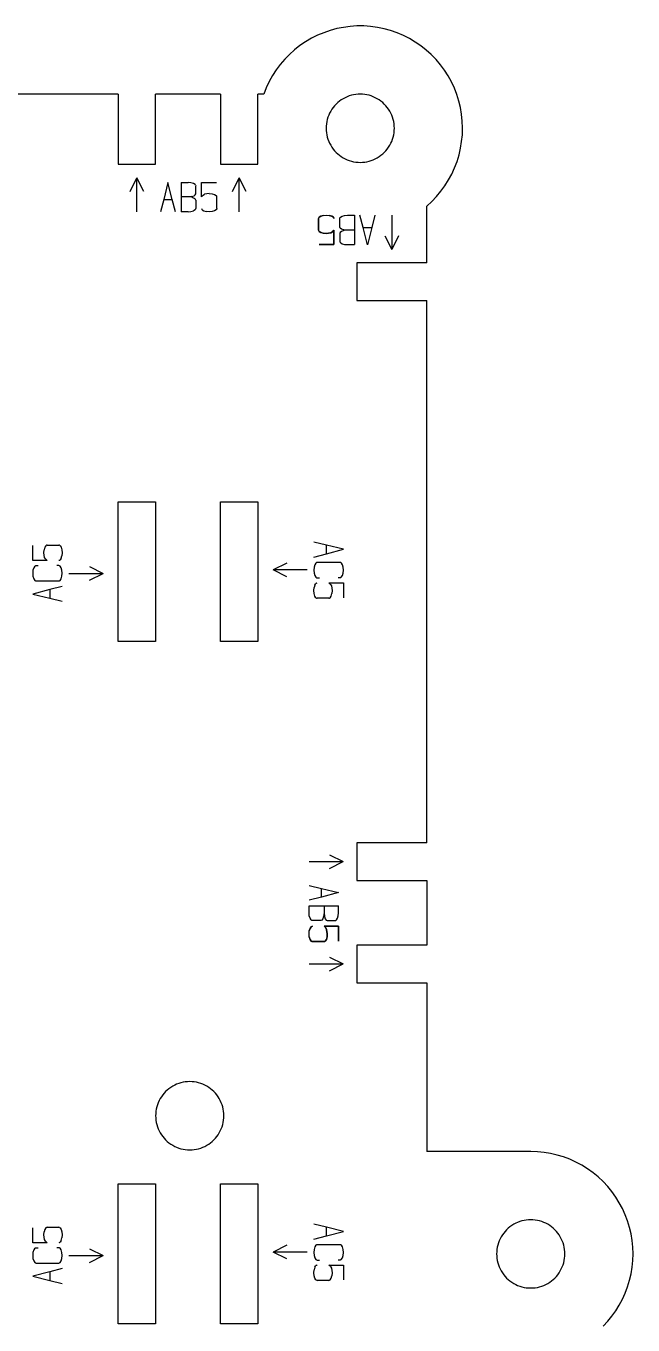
# Model space of a CAD drawing. Header units: millimetres. Extents: x -703 to -502, y -302 to 58.
# Drawn here: x -591.1 to -502.1, y -132 to 58.4 of the extents above; entities that cross this region are included whole.
import ezdxf

# ---------------------------------------------------------------- set-up
doc = ezdxf.new("R2010")
doc.units = ezdxf.units.MM
doc.layers.add('code', color=2, linetype='Continuous')
doc.layers.add('drawing', color=7, linetype='Continuous')

msp = doc.modelspace()

# ---------------------------------------------------------------- linework, layer by layer
at = {"layer": 'code'}
for p, q in [((-575.83, 34.19), (-574.83, 36.19)), ((-574.83, 31.19), (-574.83, 36.19)), ((-573.83, 34.19), (-574.83, 36.19)), ((-560.83, 34.19), (-559.83, 36.19)), ((-559.83, 31.19), (-559.83, 36.19)), ((-558.83, 34.19), (-559.83, 36.19)), ((-570.28, 35.5), (-570.9, 33.01)), ((-569.64, 33), (-570.28, 35.5)), ((-568.35, 35.5), (-567.33, 35.5)), ((-568.35, 35.5), (-568.35, 33.39)), ((-566.9, 35.46), (-567.33, 35.5)), ((-566.54, 35.35), (-566.9, 35.46)), ((-566.29, 35.2), (-566.54, 35.35)), ((-566.23, 35.11), (-566.29, 35.2)), ((-566.23, 35.11), (-566.21, 35.02)), ((-566.21, 33.85), (-566.21, 35.02)), ((-565.35, 35.5), (-563.18, 35.5)), ((-565.35, 33.38), (-565.35, 35.5)), ((-570.9, 33.01), (-571.35, 31.19)), ((-570.9, 33.01), (-569.64, 33)), ((-569.16, 31.19), (-569.64, 33)), ((-568.35, 33.39), (-568.35, 31.19)), ((-567.33, 33.39), (-568.35, 33.39)), ((-566.78, 33.45), (-567.33, 33.39)), ((-566.77, 33.32), (-567.33, 33.39)), ((-566.78, 33.45), (-566.44, 33.55)), ((-566.77, 33.32), (-566.44, 33.21)), ((-566.27, 33.69), (-566.44, 33.55)), ((-566.44, 33.21), (-566.27, 33.08)), ((-566.27, 33.69), (-566.21, 33.85)), ((-566.21, 32.92), (-566.27, 33.08)), ((-566.21, 32.92), (-566.21, 31.67)), ((-565.13, 33.63), (-565.35, 33.38)), ((-565.13, 33.63), (-564.9, 33.76)), ((-564.23, 33.86), (-564.9, 33.76)), ((-564.23, 33.86), (-563.79, 33.83)), ((-563.79, 33.83), (-563.43, 33.72)), ((-563.43, 33.72), (-563.19, 33.56)), ((-563.12, 33.48), (-563.19, 33.56)), ((-563.1, 33.38), (-563.12, 33.48)), ((-563.1, 31.67), (-563.1, 33.38)), ((-567.33, 31.19), (-568.35, 31.19)), ((-567.33, 31.19), (-566.9, 31.22)), ((-566.9, 31.22), (-566.54, 31.33)), ((-566.29, 31.48), (-566.54, 31.33)), ((-566.23, 31.57), (-566.29, 31.48)), ((-566.23, 31.57), (-566.21, 31.67)), ((-565.35, 31.67), (-565.33, 31.57)), ((-565.27, 31.48), (-565.33, 31.57)), ((-565.27, 31.48), (-565.03, 31.33)), ((-565.03, 31.33), (-564.67, 31.22)), ((-564.23, 31.19), (-564.67, 31.22)), ((-563.79, 31.22), (-564.23, 31.19)), ((-563.43, 31.33), (-563.79, 31.22)), ((-563.19, 31.48), (-563.43, 31.33)), ((-563.19, 31.48), (-563.12, 31.57)), ((-563.1, 31.67), (-563.12, 31.57)), ((-547.86, 30.55), (-548.1, 30.39)), ((-548.1, 30.39), (-547.86, 30.55)), ((-547.5, 30.65), (-547.86, 30.55)), ((-547.86, 30.55), (-547.5, 30.65)), ((-547.5, 30.65), (-547.06, 30.69)), ((-547.06, 30.69), (-546.62, 30.65)), ((-546.62, 30.65), (-546.26, 30.55)), ((-546.26, 30.55), (-546.62, 30.65)), ((-546.26, 30.55), (-546.02, 30.39)), ((-546.02, 30.39), (-546.26, 30.55)), ((-545, 30.4), (-544.75, 30.55)), ((-544.75, 30.55), (-544.39, 30.65)), ((-544.39, 30.65), (-543.96, 30.69)), ((-543.96, 30.69), (-542.94, 30.69)), ((-542.94, 30.69), (-542.94, 28.49)), ((-541.65, 28.87), (-542.13, 30.69)), ((-539.94, 30.69), (-540.39, 28.87)), ((-537.46, 30.69), (-537.46, 25.69)), ((-548.16, 30.3), (-548.18, 30.21)), ((-548.18, 30.21), (-548.16, 30.3)), ((-548.18, 30.21), (-548.18, 28.5)), ((-548.18, 28.5), (-548.18, 30.21)), ((-548.1, 30.39), (-548.16, 30.3)), ((-548.16, 30.3), (-548.1, 30.39)), ((-546.02, 30.39), (-545.96, 30.3)), ((-545.96, 30.3), (-546.02, 30.39)), ((-545.96, 30.3), (-545.94, 30.21)), ((-545.94, 30.21), (-545.96, 30.3)), ((-545.08, 30.21), (-545.06, 30.31)), ((-545.08, 28.95), (-545.08, 30.21)), ((-545.02, 28.8), (-545.08, 28.95)), ((-545.06, 30.31), (-545, 30.4)), ((-544.85, 28.66), (-545.02, 28.8)), ((-544.51, 28.56), (-544.85, 28.66)), ((-541, 26.37), (-541.65, 28.87)), ((-541.65, 28.87), (-540.39, 28.87)), ((-540.39, 28.87), (-541, 26.37)), ((-548.18, 28.5), (-548.16, 28.4)), ((-548.16, 28.4), (-548.18, 28.5)), ((-548.16, 28.4), (-548.1, 28.31)), ((-548.1, 28.31), (-548.16, 28.4)), ((-548.1, 28.31), (-547.86, 28.16)), ((-547.86, 28.16), (-548.1, 28.31)), ((-547.86, 28.16), (-547.5, 28.05)), ((-547.5, 28.05), (-547.86, 28.16)), ((-547.5, 28.05), (-547.06, 28.02)), ((-547.06, 28.02), (-547.5, 28.05)), ((-547.06, 28.02), (-546.39, 28.12)), ((-546.39, 28.12), (-547.06, 28.02)), ((-546.39, 28.12), (-546.15, 28.24)), ((-546.15, 28.24), (-546.39, 28.12)), ((-546.15, 28.24), (-545.94, 28.5)), ((-545.94, 28.5), (-546.15, 28.24)), ((-545.94, 28.5), (-545.94, 26.38)), ((-545.94, 26.38), (-545.94, 28.5)), ((-545.02, 28.18), (-545.08, 28.03)), ((-545.08, 28.03), (-545.08, 26.86)), ((-545.08, 26.86), (-545.06, 26.77)), ((-545.06, 26.77), (-545, 26.68)), ((-544.85, 28.32), (-545.02, 28.18)), ((-545, 26.68), (-544.75, 26.52)), ((-544.51, 28.43), (-544.85, 28.32)), ((-543.96, 28.49), (-544.51, 28.56)), ((-543.96, 28.49), (-544.51, 28.43)), ((-542.94, 28.49), (-543.96, 28.49)), ((-542.94, 28.49), (-542.94, 26.38)), ((-538.46, 27.69), (-537.46, 25.69)), ((-536.46, 27.69), (-537.46, 25.69)), ((-545.94, 26.38), (-548.11, 26.38)), ((-548.11, 26.38), (-545.94, 26.38)), ((-544.75, 26.52), (-544.39, 26.42)), ((-544.39, 26.42), (-543.96, 26.38)), ((-543.96, 26.38), (-542.94, 26.38)), ((-590.11, -19.92), (-590.11, -17.74)), ((-588.47, -18.79), (-588.44, -18.35)), ((-588.37, -19.47), (-588.47, -18.79)), ((-588.33, -17.99), (-588.44, -18.35)), ((-588.17, -17.75), (-588.33, -17.99)), ((-588.09, -17.69), (-588.17, -17.75)), ((-587.99, -17.67), (-588.09, -17.69)), ((-587.99, -17.67), (-586.28, -17.67)), ((-586.18, -17.69), (-586.28, -17.67)), ((-586.18, -17.69), (-586.09, -17.75)), ((-586.09, -17.75), (-585.94, -17.99)), ((-585.94, -17.99), (-585.83, -18.35)), ((-585.83, -18.35), (-585.8, -18.79)), ((-585.8, -18.79), (-585.83, -19.23)), ((-547.05, -17.67), (-548.87, -17.22)), ((-548.87, -19.41), (-547.05, -18.93)), ((-544.55, -18.28), (-547.05, -17.67)), ((-547.05, -18.93), (-547.05, -17.67)), ((-547.05, -18.93), (-544.55, -18.28)), ((-587.99, -19.92), (-590.11, -19.92)), ((-589.81, -20.74), (-589.96, -20.98)), ((-589.81, -20.74), (-589.72, -20.68)), ((-589.72, -20.68), (-589.63, -20.66)), ((-589.63, -20.66), (-589.32, -20.66)), ((-588.24, -19.7), (-588.37, -19.47)), ((-588.24, -19.7), (-587.99, -19.92)), ((-586.28, -20.66), (-586.58, -20.66)), ((-586.18, -19.9), (-586.28, -19.92)), ((-586.18, -20.68), (-586.28, -20.66)), ((-586.18, -19.9), (-586.09, -19.84)), ((-586.09, -20.74), (-586.18, -20.68)), ((-585.94, -19.59), (-586.09, -19.84)), ((-585.94, -20.98), (-586.09, -20.74)), ((-585.94, -19.59), (-585.83, -19.23)), ((-581.8, -20.82), (-579.8, -21.82)), ((-552.87, -20.3), (-554.87, -21.3)), ((-548.83, -20.9), (-548.87, -21.34)), ((-548.73, -20.54), (-548.83, -20.9)), ((-548.57, -20.3), (-548.73, -20.54)), ((-548.48, -20.24), (-548.57, -20.3)), ((-548.38, -20.22), (-548.48, -20.24)), ((-545.04, -20.22), (-548.38, -20.22)), ((-544.94, -20.24), (-545.04, -20.22)), ((-544.85, -20.3), (-544.94, -20.24)), ((-544.7, -20.54), (-544.85, -20.3)), ((-544.59, -20.9), (-544.7, -20.54)), ((-544.56, -21.34), (-544.59, -20.9)), ((-590.07, -21.35), (-590.11, -21.78)), ((-590.11, -21.78), (-590.07, -22.22)), ((-589.96, -20.98), (-590.07, -21.35)), ((-590.07, -22.22), (-589.96, -22.59)), ((-589.96, -22.59), (-589.81, -22.83)), ((-589.81, -22.83), (-589.72, -22.89)), ((-586.18, -22.89), (-586.09, -22.83)), ((-586.09, -22.83), (-585.94, -22.59)), ((-585.83, -21.34), (-585.94, -20.98)), ((-585.94, -22.59), (-585.83, -22.23)), ((-585.8, -21.78), (-585.83, -21.34)), ((-585.83, -22.23), (-585.8, -21.78)), ((-584.8, -21.82), (-579.8, -21.82)), ((-581.8, -22.82), (-579.8, -21.82)), ((-549.87, -21.3), (-554.87, -21.3)), ((-552.87, -22.3), (-554.87, -21.3)), ((-548.87, -21.34), (-548.83, -21.78)), ((-548.83, -21.78), (-548.73, -22.14)), ((-548.73, -22.14), (-548.57, -22.38)), ((-548.57, -22.38), (-548.48, -22.44)), ((-548.48, -22.44), (-548.38, -22.47)), ((-548.38, -22.47), (-548.08, -22.47)), ((-545.04, -22.47), (-545.34, -22.47)), ((-544.94, -22.44), (-545.04, -22.47)), ((-544.86, -22.38), (-544.94, -22.44)), ((-544.86, -22.38), (-544.7, -22.14)), ((-544.7, -22.14), (-544.59, -21.78)), ((-544.59, -21.78), (-544.56, -21.34)), ((-587.61, -24.19), (-590.11, -24.84)), ((-589.72, -22.89), (-589.63, -22.91)), ((-589.63, -22.91), (-586.28, -22.91)), ((-585.8, -23.72), (-587.61, -24.19)), ((-587.61, -24.19), (-587.61, -25.45)), ((-586.28, -22.91), (-586.18, -22.89)), ((-548.87, -24.33), (-548.83, -23.89)), ((-548.83, -24.77), (-548.87, -24.33)), ((-548.72, -23.53), (-548.83, -23.89)), ((-548.72, -23.53), (-548.57, -23.29)), ((-548.48, -23.23), (-548.57, -23.29)), ((-548.48, -23.23), (-548.38, -23.21)), ((-546.42, -23.43), (-546.67, -23.21)), ((-546.67, -23.21), (-544.56, -23.21)), ((-546.42, -23.43), (-546.29, -23.66)), ((-546.29, -23.66), (-546.19, -24.33)), ((-546.19, -24.33), (-546.23, -24.77)), ((-544.56, -23.21), (-544.56, -25.38)), ((-590.11, -24.84), (-587.61, -25.45)), ((-587.61, -25.45), (-585.8, -25.9)), ((-548.72, -25.13), (-548.83, -24.77)), ((-548.57, -25.38), (-548.72, -25.13)), ((-548.48, -25.44), (-548.57, -25.38)), ((-548.48, -25.44), (-548.38, -25.46)), ((-546.67, -25.46), (-548.38, -25.46)), ((-546.67, -25.46), (-546.58, -25.44)), ((-546.58, -25.44), (-546.49, -25.38)), ((-546.49, -25.38), (-546.33, -25.13)), ((-546.33, -25.13), (-546.23, -24.77)), ((-549.58, -64.06), (-544.58, -64.06)), ((-546.58, -63.06), (-544.58, -64.06)), ((-546.58, -65.06), (-544.58, -64.06)), ((-549.58, -67.55), (-547.76, -68)), ((-547.76, -68), (-545.27, -68.61)), ((-547.76, -69.26), (-547.76, -68)), ((-547.76, -69.26), (-549.58, -69.73)), ((-545.27, -68.61), (-547.76, -69.26)), ((-549.58, -70.54), (-547.38, -70.54)), ((-549.58, -71.56), (-549.58, -70.54)), ((-549.55, -71.99), (-549.58, -71.56)), ((-549.44, -72.36), (-549.55, -71.99)), ((-549.29, -72.6), (-549.44, -72.36)), ((-547.45, -72.12), (-547.56, -72.45)), ((-547.38, -71.56), (-547.45, -72.12)), ((-547.38, -70.54), (-547.38, -71.56)), ((-547.38, -70.54), (-545.27, -70.54)), ((-547.38, -71.56), (-547.32, -72.11)), ((-547.32, -72.11), (-547.22, -72.45)), ((-545.57, -72.6), (-545.42, -72.36)), ((-545.42, -72.36), (-545.31, -71.99)), ((-545.31, -71.99), (-545.27, -71.56)), ((-545.27, -71.56), (-545.27, -70.54)), ((-549.58, -74.67), (-549.55, -74.22)), ((-549.55, -74.22), (-549.44, -73.86)), ((-549.44, -73.86), (-549.55, -74.22)), ((-549.44, -73.86), (-549.29, -73.62)), ((-549.29, -73.62), (-549.44, -73.86)), ((-549.2, -72.67), (-549.29, -72.6)), ((-549.29, -73.62), (-549.2, -73.56)), ((-549.2, -73.56), (-549.29, -73.62)), ((-549.1, -72.69), (-549.2, -72.67)), ((-549.2, -73.56), (-549.1, -73.54)), ((-549.1, -73.54), (-549.2, -73.56)), ((-547.85, -72.69), (-549.1, -72.69)), ((-547.69, -72.63), (-547.85, -72.69)), ((-547.56, -72.45), (-547.69, -72.63)), ((-547.14, -73.76), (-547.39, -73.54)), ((-547.39, -73.54), (-545.27, -73.54)), ((-545.27, -73.54), (-547.39, -73.54)), ((-547.39, -73.54), (-547.14, -73.76)), ((-547.22, -72.45), (-547.08, -72.63)), ((-547.01, -73.99), (-547.14, -73.76)), ((-547.14, -73.76), (-547.01, -73.99)), ((-547.08, -72.63), (-546.92, -72.69)), ((-546.91, -74.67), (-547.01, -73.99)), ((-547.01, -73.99), (-546.91, -74.67)), ((-546.92, -72.69), (-545.75, -72.69)), ((-545.75, -72.69), (-545.66, -72.67)), ((-545.66, -72.67), (-545.57, -72.6)), ((-545.27, -73.54), (-545.27, -75.71)), ((-545.27, -75.71), (-545.27, -73.54)), ((-549.55, -75.11), (-549.58, -74.67)), ((-549.55, -75.11), (-549.44, -75.47)), ((-549.44, -75.47), (-549.55, -75.11)), ((-549.44, -75.47), (-549.29, -75.71)), ((-549.29, -75.71), (-549.44, -75.47)), ((-549.29, -75.71), (-549.2, -75.77)), ((-549.2, -75.77), (-549.29, -75.71)), ((-549.2, -75.77), (-549.1, -75.79)), ((-549.1, -75.79), (-549.2, -75.77)), ((-549.1, -75.79), (-547.39, -75.79)), ((-547.39, -75.79), (-549.1, -75.79)), ((-547.39, -75.79), (-547.29, -75.77)), ((-547.29, -75.77), (-547.39, -75.79)), ((-547.29, -75.77), (-547.21, -75.71)), ((-547.21, -75.71), (-547.29, -75.77)), ((-547.21, -75.71), (-547.05, -75.47)), ((-547.05, -75.47), (-547.21, -75.71)), ((-547.05, -75.47), (-546.94, -75.11)), ((-546.94, -75.11), (-547.05, -75.47)), ((-546.94, -75.11), (-546.91, -74.67)), ((-546.91, -74.67), (-546.94, -75.11)), ((-546.58, -78.06), (-544.58, -79.06)), ((-549.58, -79.06), (-544.58, -79.06)), ((-546.58, -80.06), (-544.58, -79.06)), ((-590.11, -119.92), (-590.11, -117.74)), ((-588.33, -117.99), (-588.44, -118.35)), ((-588.17, -117.75), (-588.33, -117.99)), ((-588.09, -117.69), (-588.17, -117.75)), ((-587.99, -117.67), (-588.09, -117.69)), ((-587.99, -117.67), (-586.28, -117.67)), ((-586.18, -117.69), (-586.28, -117.67)), ((-586.18, -117.69), (-586.09, -117.75)), ((-586.09, -117.75), (-585.94, -117.99)), ((-585.94, -117.99), (-585.83, -118.35)), ((-547.05, -117.67), (-548.87, -117.22)), ((-544.55, -118.28), (-547.05, -117.67)), ((-547.05, -118.93), (-547.05, -117.67)), ((-587.99, -119.92), (-590.11, -119.92)), ((-588.47, -118.79), (-588.44, -118.35)), ((-588.37, -119.47), (-588.47, -118.79)), ((-588.24, -119.7), (-588.37, -119.47)), ((-588.24, -119.7), (-587.99, -119.92)), ((-586.18, -119.9), (-586.28, -119.92)), ((-586.18, -119.9), (-586.09, -119.84)), ((-585.94, -119.59), (-586.09, -119.84)), ((-585.94, -119.59), (-585.83, -119.23)), ((-585.83, -118.35), (-585.8, -118.79)), ((-585.8, -118.79), (-585.83, -119.23)), ((-548.87, -119.41), (-547.05, -118.93)), ((-547.05, -118.93), (-544.55, -118.28)), ((-590.07, -121.35), (-590.11, -121.78)), ((-590.11, -121.78), (-590.07, -122.22)), ((-589.96, -120.98), (-590.07, -121.35)), ((-589.81, -120.74), (-589.96, -120.98)), ((-589.81, -120.74), (-589.72, -120.68)), ((-589.72, -120.68), (-589.63, -120.66)), ((-589.63, -120.66), (-589.32, -120.66)), ((-586.28, -120.66), (-586.58, -120.66)), ((-586.18, -120.68), (-586.28, -120.66)), ((-586.09, -120.74), (-586.18, -120.68)), ((-585.94, -120.98), (-586.09, -120.74)), ((-585.83, -121.34), (-585.94, -120.98)), ((-585.8, -121.78), (-585.83, -121.34)), ((-585.83, -122.23), (-585.8, -121.78)), ((-584.8, -121.82), (-579.8, -121.82)), ((-581.8, -120.82), (-579.8, -121.82)), ((-581.8, -122.82), (-579.8, -121.82)), ((-552.87, -120.3), (-554.87, -121.3)), ((-549.87, -121.3), (-554.87, -121.3)), ((-552.87, -122.3), (-554.87, -121.3)), ((-548.83, -120.9), (-548.87, -121.34)), ((-548.87, -121.34), (-548.83, -121.78)), ((-548.73, -120.54), (-548.83, -120.9)), ((-548.83, -121.78), (-548.73, -122.14)), ((-548.57, -120.3), (-548.73, -120.54)), ((-548.48, -120.24), (-548.57, -120.3)), ((-548.38, -120.22), (-548.48, -120.24)), ((-545.04, -120.22), (-548.38, -120.22)), ((-544.94, -120.24), (-545.04, -120.22)), ((-544.85, -120.3), (-544.94, -120.24)), ((-544.7, -120.54), (-544.85, -120.3)), ((-544.59, -120.9), (-544.7, -120.54)), ((-544.7, -122.14), (-544.59, -121.78)), ((-544.56, -121.34), (-544.59, -120.9)), ((-544.59, -121.78), (-544.56, -121.34)), ((-590.07, -122.22), (-589.96, -122.59)), ((-589.96, -122.59), (-589.81, -122.83)), ((-589.81, -122.83), (-589.72, -122.89)), ((-589.72, -122.89), (-589.63, -122.91)), ((-589.63, -122.91), (-586.28, -122.91)), ((-585.8, -123.72), (-587.61, -124.19)), ((-586.28, -122.91), (-586.18, -122.89)), ((-586.18, -122.89), (-586.09, -122.83)), ((-586.09, -122.83), (-585.94, -122.59)), ((-585.94, -122.59), (-585.83, -122.23)), ((-548.72, -123.53), (-548.83, -123.89)), ((-548.73, -122.14), (-548.57, -122.38)), ((-548.72, -123.53), (-548.57, -123.29)), ((-548.57, -122.38), (-548.48, -122.44)), ((-548.48, -123.23), (-548.57, -123.29)), ((-548.48, -122.44), (-548.38, -122.47)), ((-548.48, -123.23), (-548.38, -123.21)), ((-548.38, -122.47), (-548.08, -122.47)), ((-546.42, -123.43), (-546.67, -123.21)), ((-546.67, -123.21), (-544.56, -123.21)), ((-546.42, -123.43), (-546.29, -123.66)), ((-546.29, -123.66), (-546.19, -124.33)), ((-545.04, -122.47), (-545.34, -122.47)), ((-544.94, -122.44), (-545.04, -122.47)), ((-544.86, -122.38), (-544.94, -122.44)), ((-544.86, -122.38), (-544.7, -122.14)), ((-544.56, -123.21), (-544.56, -125.38)), ((-587.61, -124.19), (-590.11, -124.84)), ((-590.11, -124.84), (-587.61, -125.45)), ((-587.61, -124.19), (-587.61, -125.45)), ((-587.61, -125.45), (-585.8, -125.9)), ((-548.87, -124.33), (-548.83, -123.89)), ((-548.83, -124.77), (-548.87, -124.33)), ((-548.72, -125.13), (-548.83, -124.77)), ((-548.57, -125.38), (-548.72, -125.13)), ((-548.48, -125.44), (-548.57, -125.38)), ((-548.48, -125.44), (-548.38, -125.46)), ((-546.67, -125.46), (-548.38, -125.46)), ((-546.67, -125.46), (-546.58, -125.44)), ((-546.58, -125.44), (-546.49, -125.38)), ((-546.49, -125.38), (-546.33, -125.13)), ((-546.33, -125.13), (-546.23, -124.77)), ((-546.19, -124.33), (-546.23, -124.77))]:
    msp.add_line(p, q, dxfattribs=at)
at = {"layer": 'drawing'}
for p, q in [((-547.43, 57.45), (-548.35, 57.06)), ((-546.49, 57.78), (-547.43, 57.45)), ((-545.52, 58.04), (-546.49, 57.78)), ((-544.54, 58.23), (-545.52, 58.04)), ((-543.55, 58.37), (-544.54, 58.23)), ((-542.56, 58.43), (-543.55, 58.37)), ((-541.56, 58.43), (-542.56, 58.43)), ((-540.56, 58.36), (-541.56, 58.43)), ((-539.57, 58.23), (-540.56, 58.36)), ((-538.59, 58.03), (-539.57, 58.23)), ((-537.63, 57.76), (-538.59, 58.03)), ((-536.68, 57.43), (-537.63, 57.76)), ((-535.76, 57.04), (-536.68, 57.43)), ((-550.93, 55.55), (-551.72, 54.93)), ((-550.11, 56.11), (-550.93, 55.55)), ((-549.25, 56.62), (-550.11, 56.11)), ((-548.35, 57.06), (-549.25, 56.62)), ((-534.87, 56.59), (-535.76, 57.04)), ((-534.01, 56.08), (-534.87, 56.59)), ((-533.19, 55.52), (-534.01, 56.08)), ((-532.4, 54.9), (-533.19, 55.52)), ((-553.16, 53.55), (-553.81, 52.79)), ((-552.47, 54.26), (-553.16, 53.55)), ((-551.72, 54.93), (-552.47, 54.26)), ((-531.66, 54.23), (-532.4, 54.9)), ((-530.97, 53.51), (-531.66, 54.23)), ((-530.32, 52.75), (-530.97, 53.51)), ((-554.41, 51.99), (-554.95, 51.15)), ((-553.81, 52.79), (-554.41, 51.99)), ((-529.73, 51.94), (-530.32, 52.75)), ((-529.19, 51.1), (-529.73, 51.94)), ((-555.43, 50.27), (-555.86, 49.37)), ((-554.95, 51.15), (-555.43, 50.27)), ((-528.71, 50.22), (-529.19, 51.1)), ((-528.28, 49.32), (-528.71, 50.22)), ((-577.58, 48.44), (-627.08, 48.44)), ((-577.58, 48.44), (-577.58, 38.19)), ((-562.58, 48.44), (-572.08, 48.44)), ((-572.08, 38.19), (-572.08, 48.44)), ((-562.58, 48.44), (-562.58, 38.19)), ((-556.22, 48.44), (-557.08, 48.44)), ((-557.08, 38.19), (-557.08, 48.44)), ((-555.86, 49.37), (-556.22, 48.44)), ((-544.58, 47.77), (-544.86, 47.6)), ((-544.29, 47.92), (-544.58, 47.77)), ((-544, 48.06), (-544.29, 47.92)), ((-543.69, 48.17), (-544, 48.06)), ((-543.38, 48.27), (-543.69, 48.17)), ((-543.06, 48.34), (-543.38, 48.27)), ((-542.73, 48.4), (-543.06, 48.34)), ((-542.41, 48.43), (-542.73, 48.4)), ((-542.08, 48.44), (-542.41, 48.43)), ((-541.76, 48.43), (-542.08, 48.44)), ((-541.43, 48.4), (-541.76, 48.43)), ((-541.11, 48.34), (-541.43, 48.4)), ((-540.79, 48.27), (-541.11, 48.34)), ((-540.48, 48.17), (-540.79, 48.27)), ((-540.17, 48.06), (-540.48, 48.17)), ((-539.87, 47.92), (-540.17, 48.06)), ((-539.58, 47.77), (-539.87, 47.92)), ((-539.3, 47.6), (-539.58, 47.77)), ((-527.92, 48.39), (-528.28, 49.32)), ((-527.62, 47.43), (-527.92, 48.39)), ((-546.41, 45.94), (-546.57, 45.65)), ((-546.24, 46.22), (-546.41, 45.94)), ((-546.05, 46.48), (-546.24, 46.22)), ((-545.84, 46.73), (-546.05, 46.48)), ((-545.62, 46.97), (-545.84, 46.73)), ((-545.38, 47.2), (-545.62, 46.97)), ((-545.13, 47.4), (-545.38, 47.2)), ((-544.86, 47.6), (-545.13, 47.4)), ((-539.04, 47.4), (-539.3, 47.6)), ((-538.79, 47.2), (-539.04, 47.4)), ((-538.55, 46.97), (-538.79, 47.2)), ((-538.32, 46.73), (-538.55, 46.97)), ((-538.12, 46.48), (-538.32, 46.73)), ((-537.92, 46.22), (-538.12, 46.48)), ((-537.75, 45.94), (-537.92, 46.22)), ((-537.6, 45.65), (-537.75, 45.94)), ((-527.39, 46.46), (-527.62, 47.43)), ((-527.22, 45.48), (-527.39, 46.46)), ((-547.04, 44.09), (-547.07, 43.76)), ((-546.99, 44.41), (-547.04, 44.09)), ((-546.91, 44.73), (-546.99, 44.41)), ((-546.82, 45.05), (-546.91, 44.73)), ((-546.7, 45.35), (-546.82, 45.05)), ((-546.57, 45.65), (-546.7, 45.35)), ((-537.46, 45.35), (-537.6, 45.65)), ((-537.35, 45.05), (-537.46, 45.35)), ((-537.25, 44.73), (-537.35, 45.05)), ((-537.18, 44.41), (-537.25, 44.73)), ((-537.12, 44.09), (-537.18, 44.41)), ((-537.09, 43.76), (-537.12, 44.09)), ((-527.12, 44.48), (-527.22, 45.48)), ((-527.08, 43.48), (-527.12, 44.48)), ((-547.07, 43.76), (-547.08, 43.44)), ((-547.08, 43.44), (-547.07, 43.11)), ((-547.07, 43.11), (-547.04, 42.79)), ((-547.04, 42.79), (-546.99, 42.46)), ((-546.99, 42.46), (-546.91, 42.14)), ((-546.91, 42.14), (-546.82, 41.83)), ((-537.35, 41.83), (-537.25, 42.14)), ((-537.25, 42.14), (-537.18, 42.46)), ((-537.18, 42.46), (-537.12, 42.79)), ((-537.12, 42.79), (-537.09, 43.11)), ((-537.08, 43.44), (-537.09, 43.76)), ((-537.09, 43.11), (-537.08, 43.44)), ((-527.21, 41.49), (-527.11, 42.49)), ((-527.11, 42.49), (-527.08, 43.48)), ((-546.82, 41.83), (-546.7, 41.52)), ((-546.7, 41.52), (-546.57, 41.23)), ((-546.57, 41.23), (-546.41, 40.94)), ((-546.41, 40.94), (-546.24, 40.66)), ((-546.24, 40.66), (-546.05, 40.39)), ((-546.05, 40.39), (-545.84, 40.14)), ((-545.84, 40.14), (-545.62, 39.9)), ((-538.55, 39.9), (-538.32, 40.14)), ((-538.32, 40.14), (-538.12, 40.39)), ((-538.12, 40.39), (-537.92, 40.66)), ((-537.92, 40.66), (-537.75, 40.94)), ((-537.75, 40.94), (-537.6, 41.23)), ((-537.6, 41.23), (-537.46, 41.52)), ((-537.46, 41.52), (-537.35, 41.83)), ((-527.6, 39.53), (-527.37, 40.5)), ((-527.37, 40.5), (-527.21, 41.49)), ((-577.58, 38.19), (-572.08, 38.19)), ((-562.58, 38.19), (-557.08, 38.19)), ((-545.62, 39.9), (-545.38, 39.68)), ((-545.38, 39.68), (-545.13, 39.47)), ((-545.13, 39.47), (-544.86, 39.28)), ((-544.86, 39.28), (-544.58, 39.11)), ((-544.58, 39.11), (-544.29, 38.95)), ((-544.29, 38.95), (-544, 38.82)), ((-544, 38.82), (-543.69, 38.7)), ((-543.69, 38.7), (-543.38, 38.61)), ((-543.38, 38.61), (-543.06, 38.53)), ((-543.06, 38.53), (-542.73, 38.48)), ((-542.73, 38.48), (-542.41, 38.45)), ((-542.41, 38.45), (-542.08, 38.44)), ((-542.08, 38.44), (-541.76, 38.45)), ((-541.76, 38.45), (-541.43, 38.48)), ((-541.43, 38.48), (-541.11, 38.53)), ((-541.11, 38.53), (-540.79, 38.61)), ((-540.79, 38.61), (-540.48, 38.7)), ((-540.48, 38.7), (-540.17, 38.82)), ((-540.17, 38.82), (-539.87, 38.95)), ((-539.87, 38.95), (-539.58, 39.11)), ((-539.58, 39.11), (-539.3, 39.28)), ((-539.3, 39.28), (-539.04, 39.47)), ((-539.04, 39.47), (-538.79, 39.68)), ((-538.79, 39.68), (-538.55, 39.9)), ((-528.25, 37.64), (-527.89, 38.58)), ((-527.89, 38.58), (-527.6, 39.53)), ((-529.14, 35.86), (-528.66, 36.73)), ((-528.66, 36.73), (-528.25, 37.64)), ((-530.26, 34.2), (-529.67, 35.01)), ((-529.67, 35.01), (-529.14, 35.86)), ((-532.33, 32.04), (-531.59, 32.71)), ((-531.59, 32.71), (-530.9, 33.44)), ((-530.9, 33.44), (-530.26, 34.2)), ((-532.33, 23.69), (-532.33, 32.04)), ((-542.58, 23.69), (-542.58, 18.19)), ((-532.33, 23.69), (-542.58, 23.69)), ((-542.58, 18.19), (-532.33, 18.19)), ((-532.33, -61.31), (-532.33, 18.19)), ((-577.58, -31.81), (-577.58, -11.31)), ((-577.58, -11.31), (-572.08, -11.31)), ((-572.08, -11.31), (-572.08, -31.81)), ((-562.58, -31.81), (-562.58, -11.31)), ((-562.58, -11.31), (-557.08, -11.31)), ((-557.08, -11.31), (-557.08, -31.81)), ((-572.08, -31.81), (-577.58, -31.81)), ((-557.08, -31.81), (-562.58, -31.81)), ((-542.58, -61.31), (-542.58, -66.81)), ((-532.33, -61.31), (-542.58, -61.31)), ((-542.58, -66.81), (-532.33, -66.81)), ((-532.33, -66.81), (-532.33, -76.31)), ((-542.58, -76.31), (-542.58, -81.81)), ((-532.33, -76.31), (-542.58, -76.31)), ((-542.58, -81.81), (-532.33, -81.81)), ((-532.33, -81.81), (-532.33, -106.56)), ((-569.58, -96.98), (-569.86, -97.15)), ((-569.29, -96.83), (-569.58, -96.98)), ((-569, -96.69), (-569.29, -96.83)), ((-568.69, -96.58), (-569, -96.69)), ((-568.38, -96.48), (-568.69, -96.58)), ((-568.06, -96.41), (-568.38, -96.48)), ((-567.73, -96.35), (-568.06, -96.41)), ((-567.41, -96.32), (-567.73, -96.35)), ((-567.08, -96.31), (-567.41, -96.32)), ((-566.75, -96.32), (-567.08, -96.31)), ((-566.43, -96.35), (-566.75, -96.32)), ((-566.11, -96.41), (-566.43, -96.35)), ((-565.79, -96.48), (-566.11, -96.41)), ((-565.47, -96.58), (-565.79, -96.48)), ((-565.17, -96.69), (-565.47, -96.58)), ((-564.87, -96.83), (-565.17, -96.69)), ((-564.58, -96.98), (-564.87, -96.83)), ((-564.3, -97.15), (-564.58, -96.98)), ((-571.41, -98.81), (-571.57, -99.1)), ((-571.24, -98.53), (-571.41, -98.81)), ((-571.05, -98.27), (-571.24, -98.53)), ((-570.84, -98.02), (-571.05, -98.27)), ((-570.62, -97.78), (-570.84, -98.02)), ((-570.38, -97.55), (-570.62, -97.78)), ((-570.13, -97.35), (-570.38, -97.55)), ((-569.86, -97.15), (-570.13, -97.35)), ((-564.04, -97.35), (-564.3, -97.15)), ((-563.78, -97.55), (-564.04, -97.35)), ((-563.55, -97.78), (-563.78, -97.55)), ((-563.32, -98.02), (-563.55, -97.78)), ((-563.11, -98.27), (-563.32, -98.02)), ((-562.92, -98.53), (-563.11, -98.27)), ((-562.75, -98.81), (-562.92, -98.53)), ((-562.6, -99.1), (-562.75, -98.81)), ((-572.04, -100.66), (-572.07, -100.99)), ((-571.99, -100.34), (-572.04, -100.66)), ((-571.91, -100.02), (-571.99, -100.34)), ((-571.82, -99.7), (-571.91, -100.02)), ((-571.7, -99.4), (-571.82, -99.7)), ((-571.57, -99.1), (-571.7, -99.4)), ((-562.46, -99.4), (-562.6, -99.1)), ((-562.35, -99.7), (-562.46, -99.4)), ((-562.25, -100.02), (-562.35, -99.7)), ((-562.18, -100.34), (-562.25, -100.02)), ((-562.12, -100.66), (-562.18, -100.34)), ((-562.09, -100.99), (-562.12, -100.66)), ((-572.07, -100.99), (-572.08, -101.31)), ((-572.08, -101.31), (-572.07, -101.64)), ((-572.07, -101.64), (-572.04, -101.96)), ((-572.04, -101.96), (-571.99, -102.29)), ((-571.99, -102.29), (-571.91, -102.61)), ((-571.91, -102.61), (-571.82, -102.92)), ((-562.35, -102.92), (-562.25, -102.61)), ((-562.25, -102.61), (-562.18, -102.29)), ((-562.18, -102.29), (-562.12, -101.96)), ((-562.12, -101.96), (-562.09, -101.64)), ((-562.08, -101.31), (-562.09, -100.99)), ((-562.09, -101.64), (-562.08, -101.31)), ((-571.82, -102.92), (-571.7, -103.23)), ((-571.7, -103.23), (-571.57, -103.52)), ((-571.57, -103.52), (-571.41, -103.81)), ((-571.41, -103.81), (-571.24, -104.09)), ((-571.24, -104.09), (-571.05, -104.36)), ((-571.05, -104.36), (-570.84, -104.61)), ((-570.84, -104.61), (-570.62, -104.85)), ((-563.55, -104.85), (-563.32, -104.61)), ((-563.32, -104.61), (-563.11, -104.36)), ((-563.11, -104.36), (-562.92, -104.09)), ((-562.92, -104.09), (-562.75, -103.81)), ((-562.75, -103.81), (-562.6, -103.52)), ((-562.6, -103.52), (-562.46, -103.23)), ((-562.46, -103.23), (-562.35, -102.92)), ((-570.62, -104.85), (-570.38, -105.07)), ((-570.38, -105.07), (-570.13, -105.28)), ((-570.13, -105.28), (-569.86, -105.47)), ((-569.86, -105.47), (-569.58, -105.64)), ((-569.58, -105.64), (-569.29, -105.8)), ((-569.29, -105.8), (-569, -105.93)), ((-569, -105.93), (-568.69, -106.05)), ((-568.69, -106.05), (-568.38, -106.14)), ((-568.38, -106.14), (-568.06, -106.22)), ((-568.06, -106.22), (-567.73, -106.27)), ((-567.73, -106.27), (-567.41, -106.3)), ((-567.41, -106.3), (-567.08, -106.31)), ((-567.08, -106.31), (-566.75, -106.3)), ((-566.75, -106.3), (-566.43, -106.27)), ((-566.43, -106.27), (-566.11, -106.22)), ((-566.11, -106.22), (-565.79, -106.14)), ((-565.79, -106.14), (-565.47, -106.05)), ((-565.47, -106.05), (-565.17, -105.93)), ((-565.17, -105.93), (-564.87, -105.8)), ((-564.87, -105.8), (-564.58, -105.64)), ((-564.58, -105.64), (-564.3, -105.47)), ((-564.3, -105.47), (-564.04, -105.28)), ((-564.04, -105.28), (-563.78, -105.07)), ((-563.78, -105.07), (-563.55, -104.85)), ((-517.08, -106.56), (-532.33, -106.56)), ((-516.1, -106.59), (-517.08, -106.56)), ((-515.12, -106.69), (-516.1, -106.59)), ((-514.16, -106.85), (-515.12, -106.69)), ((-513.2, -107.07), (-514.16, -106.85)), ((-512.26, -107.36), (-513.2, -107.07)), ((-511.34, -107.7), (-512.26, -107.36)), ((-510.45, -108.11), (-511.34, -107.7)), ((-509.58, -108.57), (-510.45, -108.11)), ((-508.75, -109.09), (-509.58, -108.57)), ((-507.95, -109.66), (-508.75, -109.09)), ((-507.19, -110.28), (-507.95, -109.66)), ((-506.48, -110.96), (-507.19, -110.28)), ((-577.58, -131.81), (-577.58, -111.31)), ((-577.58, -111.31), (-572.08, -111.31)), ((-572.08, -111.31), (-572.08, -131.81)), ((-562.58, -131.81), (-562.58, -111.31)), ((-562.58, -111.31), (-557.08, -111.31)), ((-557.08, -111.31), (-557.08, -131.81)), ((-505.8, -111.67), (-506.48, -110.96)), ((-505.18, -112.43), (-505.8, -111.67)), ((-504.61, -113.23), (-505.18, -112.43)), ((-504.09, -114.06), (-504.61, -113.23)), ((-503.63, -114.93), (-504.09, -114.06)), ((-503.22, -115.82), (-503.63, -114.93)), ((-502.88, -116.74), (-503.22, -115.82)), ((-520.62, -118.03), (-520.84, -118.27)), ((-520.38, -117.8), (-520.62, -118.03)), ((-520.13, -117.6), (-520.38, -117.8)), ((-519.86, -117.4), (-520.13, -117.6)), ((-519.58, -117.23), (-519.86, -117.4)), ((-519.29, -117.08), (-519.58, -117.23)), ((-519, -116.94), (-519.29, -117.08)), ((-518.69, -116.83), (-519, -116.94)), ((-518.38, -116.73), (-518.69, -116.83)), ((-518.06, -116.66), (-518.38, -116.73)), ((-517.73, -116.6), (-518.06, -116.66)), ((-517.41, -116.57), (-517.73, -116.6)), ((-517.08, -116.56), (-517.41, -116.57)), ((-516.75, -116.57), (-517.08, -116.56)), ((-516.43, -116.6), (-516.75, -116.57)), ((-516.11, -116.66), (-516.43, -116.6)), ((-515.79, -116.73), (-516.11, -116.66)), ((-515.47, -116.83), (-515.79, -116.73)), ((-515.17, -116.94), (-515.47, -116.83)), ((-514.87, -117.08), (-515.17, -116.94)), ((-514.58, -117.23), (-514.87, -117.08)), ((-514.3, -117.4), (-514.58, -117.23)), ((-514.04, -117.6), (-514.3, -117.4)), ((-513.78, -117.8), (-514.04, -117.6)), ((-513.55, -118.03), (-513.78, -117.8)), ((-513.32, -118.27), (-513.55, -118.03)), ((-502.59, -117.68), (-502.88, -116.74)), ((-502.37, -118.64), (-502.59, -117.68)), ((-521.82, -119.95), (-521.91, -120.27)), ((-521.7, -119.65), (-521.82, -119.95)), ((-521.57, -119.35), (-521.7, -119.65)), ((-521.41, -119.06), (-521.57, -119.35)), ((-521.24, -118.78), (-521.41, -119.06)), ((-521.05, -118.52), (-521.24, -118.78)), ((-520.84, -118.27), (-521.05, -118.52)), ((-513.11, -118.52), (-513.32, -118.27)), ((-512.92, -118.78), (-513.11, -118.52)), ((-512.75, -119.06), (-512.92, -118.78)), ((-512.6, -119.35), (-512.75, -119.06)), ((-512.46, -119.65), (-512.6, -119.35)), ((-512.35, -119.95), (-512.46, -119.65)), ((-512.25, -120.27), (-512.35, -119.95)), ((-502.21, -119.6), (-502.37, -118.64)), ((-502.11, -120.58), (-502.21, -119.6)), ((-522.07, -121.24), (-522.08, -121.56)), ((-522.08, -121.56), (-522.07, -121.89)), ((-522.04, -120.91), (-522.07, -121.24)), ((-521.99, -120.59), (-522.04, -120.91)), ((-521.91, -120.27), (-521.99, -120.59)), ((-512.18, -120.59), (-512.25, -120.27)), ((-512.12, -120.91), (-512.18, -120.59)), ((-512.09, -121.24), (-512.12, -120.91)), ((-512.08, -121.56), (-512.09, -121.24)), ((-512.09, -121.89), (-512.08, -121.56)), ((-502.08, -121.56), (-502.11, -120.58)), ((-502.11, -122.54), (-502.08, -121.56)), ((-522.07, -121.89), (-522.04, -122.21)), ((-522.04, -122.21), (-521.99, -122.54)), ((-521.99, -122.54), (-521.91, -122.86)), ((-521.91, -122.86), (-521.82, -123.17)), ((-521.82, -123.17), (-521.7, -123.48)), ((-521.7, -123.48), (-521.57, -123.77)), ((-521.57, -123.77), (-521.41, -124.06)), ((-512.75, -124.06), (-512.6, -123.77)), ((-512.6, -123.77), (-512.46, -123.48)), ((-512.46, -123.48), (-512.35, -123.17)), ((-512.35, -123.17), (-512.25, -122.86)), ((-512.25, -122.86), (-512.18, -122.54)), ((-512.18, -122.54), (-512.12, -122.21)), ((-512.12, -122.21), (-512.09, -121.89)), ((-502.37, -124.49), (-502.21, -123.52)), ((-502.21, -123.52), (-502.11, -122.54)), ((-521.41, -124.06), (-521.24, -124.34)), ((-521.24, -124.34), (-521.05, -124.61)), ((-521.05, -124.61), (-520.84, -124.86)), ((-520.84, -124.86), (-520.62, -125.1)), ((-520.62, -125.1), (-520.38, -125.32)), ((-520.38, -125.32), (-520.13, -125.53)), ((-520.13, -125.53), (-519.86, -125.72)), ((-514.3, -125.72), (-514.04, -125.53)), ((-514.04, -125.53), (-513.78, -125.32)), ((-513.78, -125.32), (-513.55, -125.1)), ((-513.55, -125.1), (-513.32, -124.86)), ((-513.32, -124.86), (-513.11, -124.61)), ((-513.11, -124.61), (-512.92, -124.34)), ((-512.92, -124.34), (-512.75, -124.06)), ((-502.88, -126.38), (-502.59, -125.44)), ((-502.59, -125.44), (-502.37, -124.49)), ((-519.86, -125.72), (-519.58, -125.89)), ((-519.58, -125.89), (-519.29, -126.05)), ((-519.29, -126.05), (-519, -126.18)), ((-519, -126.18), (-518.69, -126.3)), ((-518.69, -126.3), (-518.38, -126.39)), ((-518.38, -126.39), (-518.06, -126.47)), ((-518.06, -126.47), (-517.73, -126.52)), ((-517.73, -126.52), (-517.41, -126.55)), ((-517.41, -126.55), (-517.08, -126.56)), ((-517.08, -126.56), (-516.75, -126.55)), ((-516.75, -126.55), (-516.43, -126.52)), ((-516.43, -126.52), (-516.11, -126.47)), ((-516.11, -126.47), (-515.79, -126.39)), ((-515.79, -126.39), (-515.47, -126.3)), ((-515.47, -126.3), (-515.17, -126.18)), ((-515.17, -126.18), (-514.87, -126.05)), ((-514.87, -126.05), (-514.58, -125.89)), ((-514.58, -125.89), (-514.3, -125.72)), ((-503.63, -128.2), (-503.22, -127.3)), ((-503.22, -127.3), (-502.88, -126.38)), ((-504.61, -129.9), (-504.09, -129.06)), ((-504.09, -129.06), (-503.63, -128.2)), ((-505.8, -131.45), (-505.18, -130.69)), ((-505.18, -130.69), (-504.61, -129.9)), ((-572.08, -131.81), (-577.58, -131.81)), ((-557.08, -131.81), (-562.58, -131.81)), ((-506.48, -132.17), (-505.8, -131.45))]:
    msp.add_line(p, q, dxfattribs=at)

doc.saveas('drawing.dxf')
